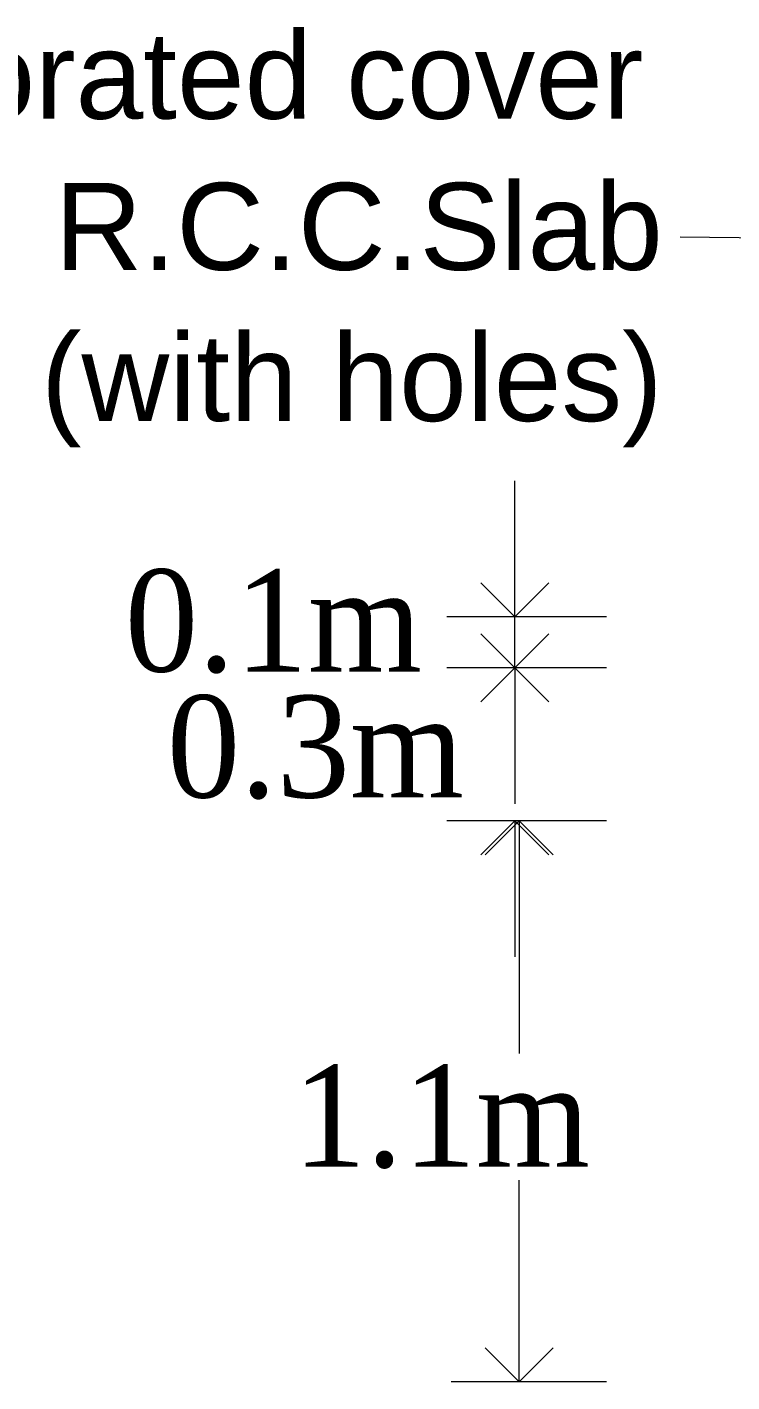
# Model space of a CAD drawing. Header units: metres. Extents: x -1560643 to -1560434, y 43491 to 43663.
# Drawn here: x -1560608.834 to -1560607.274, y 43513.418 to 43516.417 of the extents above; entities that cross this region are included whole.
import ezdxf

# ---------------------------------------------------------------- set-up
doc = ezdxf.new("R2010")
doc.units = ezdxf.units.M
doc.header["$LTSCALE"] = 750
doc.header["$MEASUREMENT"] = 0
doc.layers.get('0').update_dxf_attribs({"lineweight": 5})
doc.layers.add('AR_WALL', color=7, linetype='Continuous', lineweight=40)
doc.layers.add('BLK_1_FLR_0_DRINKING_WATER', color=7, linetype='Continuous', lineweight=5)
doc.styles.add('regular', font='arial.ttf', dxfattribs={"height": 15})
doc.styles.add('style1', font='times.ttf', dxfattribs={"width": 0.95, "height": 200})

# ---------------------------------------------------------------- blocks, each defined once
blk = doc.blocks.new('_Open90')
at = {"layer": 'AR_WALL', "color": 0, "lineweight": -2}
for p, q in [((-0.5, 0.5), (0, 0)), ((0, 0), (-1, 0)), ((0, 0), (-0.5, -0.5))]:
    blk.add_line(p, q, dxfattribs=at)
blk = doc.blocks.new('A$C52BB42CC')
at = {"ltscale": 2}
for p, q in [((1396.160394781676, 980.0694277589283), (1396.160394781676, 985.9963322468684)), ((1396.160394781676, 975.624249392964), (1396.160394781676, 981.5511538809116)), ((1404.129002684815, 974.1425232709806), (1390.233490293729, 974.1425232709806)), ((1404.129002684815, 969.6973449050238), (1390.233490293729, 969.6973449050238)), ((1404.129002684815, 969.6973449050238), (1390.233490293729, 969.6973449050238)), ((1396.160394781676, 963.7704404170726), (1396.160394781676, 957.8435359291324)), ((1404.129002684815, 956.361809807142), (1390.233490293729, 956.361809807142)), ((1404.129002684815, 956.361809807142), (1390.598355605296, 956.361809807142)), ((1396.160394781676, 950.434905319198), (1396.160394781676, 944.5080008312616)), ((1396.525260093243, 950.434905319198), (1396.525260093243, 936.0860059584663)), ((1396.525260093243, 913.3917522695483), (1396.525260093243, 925.0405407213146)), ((1404.129002684815, 907.4648477816044), (1390.598355605296, 907.4648477816044))]:
    blk.add_line(p, q, dxfattribs=at)
at = {"extrusion": (0, 0, -1)}
blk.add_lwpolyline([(-1442.545991722232, 977.9782358902776), (-1428.5200537036, 1007.010830028597), (-1410.555174775713, 1007.206896334261)], dxfattribs=at)
at = {"ltscale": 2, "xscale": 5.92690448794383, "yscale": 5.92690448794383, "zscale": 5.92690448794383}
for p, rotation in [((1396.160394781676, 974.1425232709806), 270), ((1396.160394781676, 969.6973449050238), 270), ((1396.160394781676, 969.6973449050238), 90), ((1396.160394781676, 956.361809807142), 90), ((1396.525260093243, 956.361809807142), 90), ((1396.525260093243, 907.4648477816044), 270)]:
    blk.add_blockref('_Open90', p, dxfattribs=dict(at, rotation=rotation))
at = {"style": 'regular'}
for s, p in [('Perforated cover', (1329.037803857005, 1017.537553055303)), ('R.C.C.Slab', (1356.061411630449, 1004.366654193207)), ('(with holes)', (1354.870618034678, 991.1957553311076))]:
    blk.add_text(s, height=7.584062125135878, dxfattribs=at).set_placement(p)
at = {"ltscale": 2, "char_height": 8.890356731916851, "attachment_point": 5, "style": 'style1'}
for s, insert in [('\\A1;0.1m', (1375.117231880984, 973.7150294597814)), ('\\A1;0.3m', (1378.777407637739, 962.7441893289797)), ('\\A1;1.1m', (1389.757766329538, 930.5632733398996))]:
    blk.add_mtext(s, dxfattribs=dict(at, insert=insert))

msp = doc.modelspace()

# ---------------------------------------------------------------- block references
at = {"layer": 'BLK_1_FLR_0_DRINKING_WATER', "xscale": 0.0254016284015961, "yscale": 0.0254016284015961, "zscale": 0.0254016284015961}
msp.add_blockref('A$C52BB42CC', (-1560643.219244889, 43490.36697772178), dxfattribs=at)

doc.saveas('drawing.dxf')
